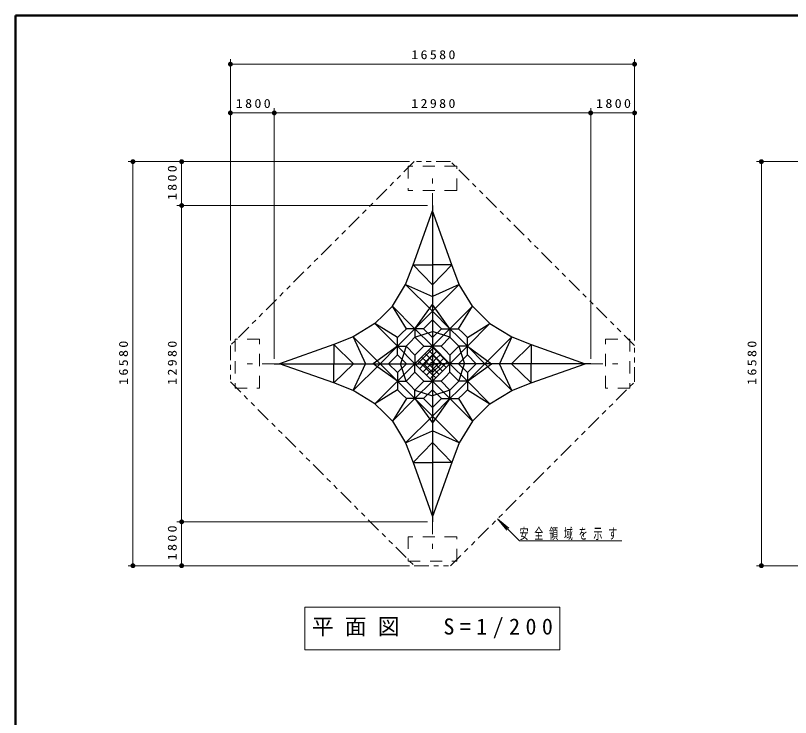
# Model space of a CAD drawing. Units: millimetres on the paper, scale 1:200. Extents: x -365 to 0, y -33 to 257.
# Drawn here: x -365 to -206, y 113 to 257 of the extents above; entities that cross this region are included whole.
import ezdxf

# ---------------------------------------------------------------- set-up
doc = ezdxf.new("R2010")
doc.units = ezdxf.units.MM
doc.linetypes.add('USER1', pattern=[4.5, 2.5, -2])
doc.linetypes.add('USER3', pattern=[8, 3, -1, 1, -1, 1, -1])
doc.layers.add('LY_1', color=7, linetype='Continuous', lineweight=13)
doc.styles.add('ＭＳ ゴシック', font='')
doc.styles.get('ＭＳ ゴシック').set_extended_font_data('MS Gothic')

# ---------------------------------------------------------------- blocks, each defined once
blk = doc.blocks.new('filled_dot')
at = {"color": 0, "linetype": 'Continuous', "lineweight": -2, "const_width": 1.25}
blk.add_lwpolyline([(-0.625, 0, 1), (0.625, 0, 1)], format="xyb", close=True, dxfattribs=at)

msp = doc.modelspace()

# ---------------------------------------------------------------- linework, layer by layer
at = {"layer": 'LY_1', "lineweight": 50}
for p, q in [((0, 257), (-365, 257)), ((-365, 257), (-365, 0))]:
    msp.add_line(p, q, dxfattribs=at)
at = {"layer": 'LY_1'}
for p, q in [((-320.917, 190.295), (-320.917, 248.015)), ((-238.017, 190.295), (-238.017, 248.015)), ((-320.917, 247.015), (-238.017, 247.015)), ((-320.917, 237.015), (-311.917, 237.015)), ((-311.917, 186.565), (-311.917, 238.015)), ((-311.917, 237.015), (-247.017, 237.015)), ((-247.017, 186.565), (-247.017, 238.015)), ((-247.017, 237.015), (-238.017, 237.015)), ((-284.197, 227.015), (-341.917, 227.015)), ((-340.917, 144.115), (-340.917, 227.015)), ((-330.917, 218.015), (-330.917, 227.015)), ((-155.276, 227.015), (-212.996, 227.015)), ((-211.996, 144.115), (-211.996, 227.015)), ((-280.467, 218.015), (-331.917, 218.015)), ((-330.917, 153.115), (-330.917, 218.015)), ((-282.54, 185.565), (-279.467, 188.637)), ((-280.097, 186.759), (-280.978, 187.64)), ((-279.467, 187.543), (-280.271, 188.347)), ((-279.467, 188.958), (-279.564, 189.054)), ((-276.074, 185.565), (-279.467, 188.958)), ((-279.467, 188.637), (-279.21, 188.894)), ((-279.384, 187.306), (-278.503, 188.187)), ((-281.731, 185.565), (-282.392, 186.226)), ((-280.804, 186.052), (-281.685, 186.933)), ((-281.126, 185.565), (-279.467, 187.223)), ((-280.317, 185.565), (-280.804, 186.052)), ((-279.467, 186.129), (-280.097, 186.759)), ((-277.489, 185.565), (-279.467, 187.543)), ((-279.467, 187.223), (-279.384, 187.306)), ((-278.903, 185.565), (-279.467, 186.129)), ((-279.375, 185.902), (-278.677, 186.599)), ((-278.677, 186.599), (-277.796, 187.48)), ((-277.97, 185.892), (-277.089, 186.773)), ((-276.883, 185.565), (-276.382, 186.066)), ((-282.797, 185.308), (-282.54, 185.565)), ((-282.09, 184.601), (-281.209, 185.482)), ((-279.467, 183.301), (-281.731, 185.565)), ((-281.383, 183.894), (-280.502, 184.775)), ((-281.209, 185.482), (-281.126, 185.565)), ((-280.502, 184.775), (-279.804, 185.472)), ((-279.467, 184.715), (-280.317, 185.565)), ((-279.467, 182.981), (-276.883, 185.565)), ((-279.467, 184.395), (-278.297, 185.565)), ((-278.98, 184.228), (-279.467, 184.715)), ((-278.273, 184.935), (-278.903, 185.565)), ((-278.297, 185.565), (-277.97, 185.892)), ((-277.392, 184.054), (-278.273, 184.935)), ((-276.685, 184.761), (-277.489, 185.565)), ((-275.978, 185.468), (-276.074, 185.565)), ((-280.675, 183.187), (-279.794, 184.068)), ((-279.968, 182.479), (-279.467, 182.981)), ((-279.794, 184.068), (-279.467, 184.395)), ((-278.806, 182.64), (-279.467, 183.301)), ((-278.099, 183.347), (-278.98, 184.228)), ((-280.467, 153.115), (-331.917, 153.115)), ((-330.917, 144.115), (-330.917, 153.115)), ((-266.125, 153.727), (-264.196, 151.429)), ((-266.125, 153.727), (-263.826, 151.799)), ((-261.601, 149.204), (-266.125, 153.727)), ((-261.601, 149.204), (-240.601, 149.204)), ((-284.197, 144.115), (-341.917, 144.115)), ((-155.276, 144.115), (-212.996, 144.115)), ((-305.617, 135.64), (-305.617, 126.84)), ((-253.317, 135.64), (-305.617, 135.64)), ((-253.317, 126.84), (-253.317, 135.64)), ((-305.617, 126.84), (-253.317, 126.84))]:
    msp.add_line(p, q, dxfattribs=at)
at = {"layer": 'LY_1', "linetype": 'USER1'}
for p, q in [((-284.467, 226.065), (-284.467, 221.065)), ((-274.467, 226.065), (-284.467, 226.065)), ((-274.467, 221.065), (-274.467, 226.065)), ((-279.467, 218.015), (-279.467, 223.565)), ((-274.467, 221.065), (-284.467, 221.065)), ((-314.967, 190.565), (-319.967, 190.565)), ((-319.967, 190.565), (-319.967, 180.565)), ((-314.967, 180.565), (-314.967, 190.565)), ((-243.967, 180.565), (-243.967, 190.565)), ((-243.967, 190.565), (-238.967, 190.565)), ((-238.967, 190.565), (-238.967, 180.565)), ((-311.917, 185.565), (-317.467, 185.565)), ((-247.017, 185.565), (-241.467, 185.565)), ((-319.967, 180.565), (-314.967, 180.565)), ((-238.967, 180.565), (-243.967, 180.565)), ((-279.467, 153.115), (-279.467, 147.565)), ((-284.467, 150.065), (-284.467, 145.065)), ((-274.467, 150.065), (-284.467, 150.065)), ((-274.467, 145.065), (-274.467, 150.065)), ((-284.467, 145.065), (-274.467, 145.065))]:
    msp.add_line(p, q, dxfattribs=at)
at = {"layer": 'LY_1', "lineweight": 25}
for p, q in [((-279.467, 218.015), (-279.467, 153.115)), ((-283.42, 205.812), (-279.467, 216.914)), ((-275.515, 205.812), (-279.467, 216.914)), ((-284.967, 201.823), (-283.42, 205.812)), ((-283.42, 205.812), (-279.467, 205.812)), ((-279.467, 201.749), (-283.42, 205.812)), ((-279.467, 201.749), (-275.515, 205.812)), ((-275.515, 205.812), (-279.467, 205.812)), ((-273.968, 201.823), (-275.515, 205.812)), ((-287.675, 197.359), (-284.967, 201.823)), ((-284.967, 201.823), (-279.467, 199.317)), ((-284.967, 201.823), (-279.467, 196.324)), ((-273.968, 201.823), (-279.467, 196.324)), ((-273.968, 201.823), (-279.467, 199.317)), ((-271.259, 197.359), (-273.968, 201.823)), ((-289.469, 195.566), (-287.675, 197.359)), ((-283.054, 192.738), (-287.675, 197.359)), ((-284.821, 192.738), (-287.675, 197.359)), ((-283.054, 192.738), (-279.467, 197.697)), ((-275.881, 192.738), (-279.467, 197.697)), ((-275.881, 192.738), (-271.259, 197.359)), ((-274.113, 192.738), (-271.259, 197.359)), ((-269.466, 195.566), (-271.259, 197.359)), ((-289.469, 195.566), (-291.262, 193.773)), ((-279.467, 196.324), (-283.054, 192.738)), ((-279.467, 196.324), (-275.881, 192.738)), ((-269.466, 195.566), (-267.673, 193.773)), ((-279.467, 194.556), (-281.286, 192.738)), ((-279.467, 194.556), (-277.648, 192.738)), ((-291.262, 193.773), (-295.726, 191.064)), ((-286.64, 190.919), (-291.262, 193.773)), ((-286.64, 189.151), (-291.262, 193.773)), ((-284.821, 192.738), (-285.731, 191.828)), ((-284.847, 190.944), (-283.054, 192.738)), ((-283.054, 192.738), (-284.821, 192.738)), ((-283.054, 192.738), (-279.467, 189.151)), ((-283.054, 192.738), (-283.054, 190.97)), ((-281.286, 192.738), (-283.054, 192.738)), ((-281.286, 192.738), (-279.467, 190.919)), ((-277.648, 192.738), (-279.467, 190.919)), ((-275.881, 192.738), (-279.467, 189.151)), ((-277.648, 192.738), (-275.881, 192.738)), ((-274.088, 190.944), (-275.881, 192.738)), ((-275.881, 192.738), (-275.881, 190.97)), ((-275.881, 192.738), (-274.113, 192.738)), ((-274.113, 192.738), (-273.204, 191.828)), ((-272.295, 189.151), (-267.673, 193.773)), ((-272.295, 190.919), (-267.673, 193.773)), ((-267.673, 193.773), (-263.209, 191.064)), ((-295.726, 191.064), (-299.714, 189.518)), ((-295.726, 191.064), (-290.226, 185.565)), ((-295.726, 191.064), (-293.219, 185.565)), ((-286.64, 190.919), (-285.731, 191.828)), ((-284.847, 190.944), (-286.64, 189.151)), ((-286.64, 189.151), (-286.64, 190.919)), ((-283.054, 190.97), (-283.963, 190.061)), ((-283.054, 190.97), (-279.467, 192.148)), ((-281.235, 189.151), (-283.054, 190.97)), ((-275.881, 190.97), (-279.467, 192.148)), ((-277.7, 189.151), (-275.881, 190.97)), ((-275.881, 190.97), (-274.971, 190.061)), ((-274.088, 190.944), (-272.295, 189.151)), ((-272.295, 190.919), (-273.204, 191.828)), ((-272.295, 189.151), (-272.295, 190.919)), ((-263.209, 191.064), (-268.708, 185.565)), ((-263.209, 191.064), (-265.716, 185.565)), ((-263.209, 191.064), (-259.22, 189.518)), ((-299.714, 189.518), (-310.816, 185.565)), ((-295.651, 185.565), (-299.714, 189.518)), ((-299.714, 189.518), (-299.714, 185.565)), ((-284.873, 189.151), (-283.963, 190.061)), ((-274.062, 189.151), (-274.971, 190.061)), ((-263.284, 185.565), (-259.22, 189.518)), ((-259.22, 189.518), (-248.118, 185.565)), ((-259.22, 189.518), (-259.22, 185.565)), ((-286.64, 189.151), (-291.599, 185.565)), ((-290.226, 185.565), (-286.64, 189.151)), ((-286.64, 187.384), (-286.64, 189.151)), ((-286.64, 189.151), (-284.873, 189.151)), ((-286.64, 189.151), (-283.054, 185.565)), ((-284.873, 189.151), (-286.05, 185.565)), ((-283.054, 187.332), (-284.873, 189.151)), ((-279.467, 189.151), (-283.054, 185.565)), ((-282.144, 188.242), (-283.054, 187.332)), ((-282.144, 188.242), (-281.235, 189.151)), ((-281.235, 189.151), (-279.467, 189.151)), ((-277.7, 189.151), (-279.467, 189.151)), ((-279.467, 189.151), (-275.881, 185.565)), ((-276.79, 188.242), (-277.7, 189.151)), ((-276.79, 188.242), (-275.881, 187.332)), ((-272.295, 189.151), (-275.881, 185.565)), ((-275.881, 187.332), (-274.062, 189.151)), ((-272.295, 189.151), (-274.062, 189.151)), ((-274.062, 189.151), (-272.884, 185.565)), ((-268.708, 185.565), (-272.295, 189.151)), ((-272.295, 187.384), (-272.295, 189.151)), ((-272.295, 189.151), (-267.335, 185.565)), ((-288.459, 185.565), (-286.64, 187.384)), ((-286.64, 187.384), (-284.821, 185.565)), ((-283.054, 187.332), (-283.054, 185.565)), ((-279.467, 187.389), (-281.292, 185.565)), ((-279.467, 187.389), (-277.643, 185.565)), ((-275.881, 187.332), (-275.881, 185.565)), ((-272.295, 187.384), (-274.113, 185.565)), ((-270.476, 185.565), (-272.295, 187.384)), ((-311.917, 185.565), (-279.467, 185.565)), ((-299.714, 181.612), (-310.816, 185.565)), ((-299.714, 181.612), (-299.714, 185.565)), ((-295.651, 185.565), (-299.714, 181.612)), ((-295.726, 180.065), (-293.219, 185.565)), ((-295.726, 180.065), (-290.226, 185.565)), ((-286.64, 181.978), (-291.599, 185.565)), ((-290.226, 185.565), (-286.64, 181.978)), ((-288.459, 185.565), (-286.64, 183.746)), ((-286.64, 181.978), (-283.054, 185.565)), ((-286.64, 183.746), (-284.821, 185.565)), ((-284.873, 181.978), (-286.05, 185.565)), ((-283.054, 185.565), (-279.467, 181.978)), ((-283.054, 183.797), (-283.054, 185.565)), ((-281.292, 185.565), (-279.467, 183.74)), ((-275.881, 185.565), (-279.467, 181.978)), ((-277.643, 185.565), (-279.467, 183.74)), ((-247.017, 185.565), (-279.467, 185.565)), ((-275.881, 183.797), (-275.881, 185.565)), ((-272.295, 181.978), (-275.881, 185.565)), ((-272.295, 183.746), (-274.113, 185.565)), ((-274.062, 181.978), (-272.884, 185.565)), ((-272.295, 181.978), (-267.335, 185.565)), ((-270.476, 185.565), (-272.295, 183.746)), ((-268.708, 185.565), (-272.295, 181.978)), ((-263.209, 180.065), (-268.708, 185.565)), ((-263.209, 180.065), (-265.716, 185.565)), ((-263.284, 185.565), (-259.22, 181.612)), ((-259.22, 181.612), (-259.22, 185.565)), ((-259.22, 181.612), (-248.118, 185.565)), ((-286.64, 183.746), (-286.64, 181.978)), ((-283.054, 183.797), (-284.873, 181.978)), ((-282.144, 182.888), (-283.054, 183.797)), ((-282.144, 182.888), (-281.235, 181.978)), ((-276.79, 182.888), (-277.7, 181.978)), ((-276.79, 182.888), (-275.881, 183.797)), ((-275.881, 183.797), (-274.062, 181.978)), ((-272.295, 183.746), (-272.295, 181.978)), ((-295.726, 180.065), (-299.714, 181.612)), ((-286.64, 181.978), (-291.262, 177.357)), ((-286.64, 181.978), (-286.64, 180.211)), ((-286.64, 181.978), (-284.873, 181.978)), ((-284.847, 180.185), (-286.64, 181.978)), ((-284.873, 181.978), (-283.963, 181.069)), ((-281.235, 181.978), (-283.054, 180.16)), ((-283.054, 178.392), (-279.467, 181.978)), ((-281.235, 181.978), (-279.467, 181.978)), ((-275.881, 178.392), (-279.467, 181.978)), ((-277.7, 181.978), (-279.467, 181.978)), ((-277.7, 181.978), (-275.881, 180.16)), ((-274.062, 181.978), (-274.971, 181.069)), ((-274.088, 180.185), (-272.295, 181.978)), ((-272.295, 181.978), (-274.062, 181.978)), ((-272.295, 181.978), (-272.295, 180.211)), ((-272.295, 181.978), (-267.673, 177.357)), ((-263.209, 180.065), (-259.22, 181.612)), ((-291.262, 177.357), (-295.726, 180.065)), ((-286.64, 180.211), (-291.262, 177.357)), ((-286.64, 180.211), (-285.731, 179.301)), ((-284.847, 180.185), (-283.054, 178.392)), ((-283.054, 180.16), (-283.963, 181.069)), ((-283.054, 180.16), (-279.467, 178.982)), ((-283.054, 178.392), (-283.054, 180.16)), ((-281.286, 178.392), (-279.467, 180.211)), ((-277.648, 178.392), (-279.467, 180.211)), ((-275.881, 180.16), (-279.467, 178.982)), ((-275.881, 180.16), (-274.971, 181.069)), ((-274.088, 180.185), (-275.881, 178.392)), ((-275.881, 178.392), (-275.881, 180.16)), ((-272.295, 180.211), (-273.204, 179.301)), ((-272.295, 180.211), (-267.673, 177.357)), ((-267.673, 177.357), (-263.209, 180.065)), ((-284.821, 178.392), (-287.675, 173.77)), ((-283.054, 178.392), (-287.675, 173.77)), ((-284.821, 178.392), (-285.731, 179.301)), ((-283.054, 178.392), (-284.821, 178.392)), ((-283.054, 178.392), (-279.467, 173.433)), ((-281.286, 178.392), (-283.054, 178.392)), ((-279.467, 174.806), (-283.054, 178.392)), ((-279.467, 176.573), (-281.286, 178.392)), ((-279.467, 174.806), (-275.881, 178.392)), ((-279.467, 176.573), (-277.648, 178.392)), ((-275.881, 178.392), (-279.467, 173.433)), ((-277.648, 178.392), (-275.881, 178.392)), ((-275.881, 178.392), (-271.259, 173.77)), ((-275.881, 178.392), (-274.113, 178.392)), ((-274.113, 178.392), (-273.204, 179.301)), ((-274.113, 178.392), (-271.259, 173.77)), ((-289.469, 175.563), (-291.262, 177.357)), ((-269.466, 175.563), (-267.673, 177.357)), ((-289.469, 175.563), (-287.675, 173.77)), ((-269.466, 175.563), (-271.259, 173.77)), ((-287.675, 173.77), (-284.967, 169.306)), ((-284.967, 169.306), (-279.467, 174.806)), ((-273.968, 169.306), (-279.467, 174.806)), ((-271.259, 173.77), (-273.968, 169.306)), ((-284.967, 169.306), (-279.467, 171.813)), ((-273.968, 169.306), (-279.467, 171.813)), ((-284.967, 169.306), (-283.42, 165.318)), ((-279.467, 169.381), (-283.42, 165.318)), ((-279.467, 169.381), (-275.515, 165.318)), ((-273.968, 169.306), (-275.515, 165.318)), ((-283.42, 165.318), (-279.467, 165.318)), ((-283.42, 165.318), (-279.467, 154.216)), ((-275.515, 165.318), (-279.467, 154.216)), ((-275.515, 165.318), (-279.467, 165.318))]:
    msp.add_line(p, q, dxfattribs=at)
at = {"layer": 'LY_1', "linetype": 'USER3'}
msp.add_lwpolyline([(-320.917, 189.295), (-320.917, 181.835), (-283.197, 144.115), (-275.737, 144.115), (-238.017, 181.835), (-238.017, 189.295), (-275.737, 227.015), (-283.197, 227.015)], close=True, dxfattribs=at)
at = {"layer": 'LY_1', "lineweight": 25}
msp.add_circle((-279.467, 185.565), 0.349, dxfattribs=at)

# ---------------------------------------------------------------- block references
at = {"layer": 'LY_1', "xscale": 0.4, "yscale": 0.4}
for p in [(-320.917, 247.015), (-320.917, 237.015), (-311.917, 237.015), (-247.017, 237.015)]:
    msp.add_blockref('filled_dot', p, dxfattribs=at)
for p, rotation in [((-238.017, 247.015), 180), ((-311.917, 237.015), 180), ((-247.017, 237.015), 180), ((-238.017, 237.015), 180), ((-340.917, 227.015), 270), ((-330.917, 227.015), 270), ((-211.996, 227.015), 270), ((-330.917, 218.015), 90), ((-330.917, 218.015), 270), ((-330.917, 153.115), 270), ((-330.917, 153.115), 90), ((-340.917, 144.115), 90), ((-330.917, 144.115), 90), ((-211.996, 144.115), 90)]:
    msp.add_blockref('filled_dot', p, dxfattribs=dict(at, rotation=rotation))

# ---------------------------------------------------------------- texts
at = {"layer": 'LY_1', "style": 'ＭＳ ゴシック'}
for s, insert, char_height, attachment_point in [('\\T1.33;\\W1.15;16580', (-279.056, 248.015), 1.833, 8), ('\\T1.33;\\W1.15;1800', (-315.996, 238.015), 1.833, 8), ('\\T1.33;\\W1.15;12980', (-279.056, 238.015), 1.833, 8), ('\\T1.33;\\W1.15;1800', (-242.096, 238.015), 1.833, 8), ('\\T1.64;\\W0.6;安全領域を示す', (-261.601, 149.354), 2.199, 7), ('\\T1.5;平面図\u3000S=1/200', (-304.217, 131.24), 3.299, 4)]:
    msp.add_mtext(s, dxfattribs=dict(at, insert=insert, char_height=char_height, attachment_point=attachment_point))
at = {"layer": 'LY_1', "char_height": 1.833, "attachment_point": 8, "rotation": 90, "style": 'ＭＳ ゴシック'}
for s, insert in [('\\T1.33;\\W1.15;1800', (-331.917, 222.936)), ('\\T1.33;\\W1.15;16580', (-341.917, 185.976)), ('\\T1.33;\\W1.15;12980', (-331.917, 185.976)), ('\\T1.33;\\W1.15;16580', (-212.996, 185.976)), ('\\T1.33;\\W1.15;1800', (-331.917, 149.036))]:
    msp.add_mtext(s, dxfattribs=dict(at, insert=insert))

doc.saveas('drawing.dxf')
